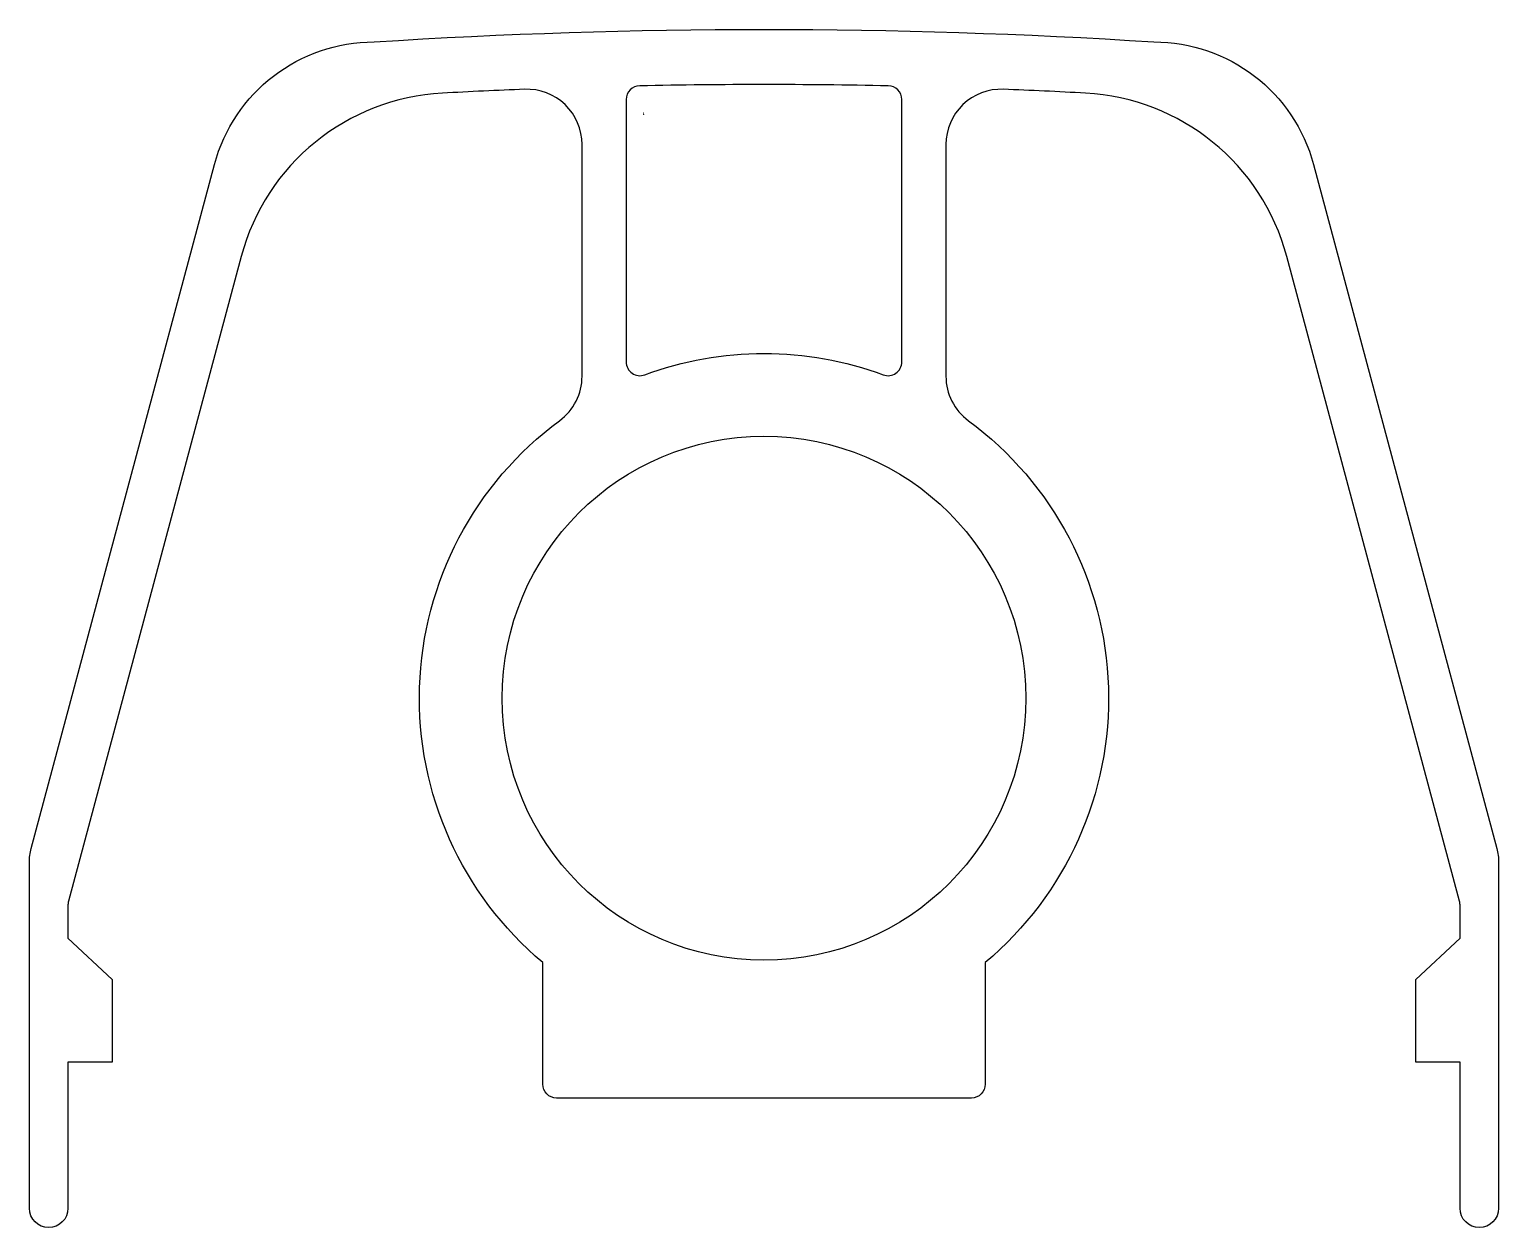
# Model space of a CAD drawing. Extents: x 131.5 to 184.8, y 193.7 to 237.2.
import ezdxf

# ---------------------------------------------------------------- set-up
doc = ezdxf.new("R2010")
doc.units = 0
doc.header["$LTSCALE"] = 15
doc.layers.get('0').update_dxf_attribs({"linetype": 'CONTINUOUS'})
doc.layers.add('AM_4', color=3, linetype='CONTINUOUS')

msp = doc.modelspace()

# ---------------------------------------------------------------- linework, layer by layer
at = {"color": 0, "linetype": 'BYBLOCK'}
for points in [[(131.586, 207.483), (138.231, 232.282, -0.339454), (144.026, 236.729, -0.032173), (172.31, 236.729, -0.339454), (178.105, 232.282), (184.75, 207.483, -0.065543), (184.818, 206.965), (184.818, 194.429, -1), (183.418, 194.429), (183.418, 199.729), (181.818, 199.729), (181.818, 202.729), (183.418, 204.229), (183.418, 205.433, 0.065543), (183.401, 205.562), (177.133, 228.953, 0.324594), (169.834, 234.871, 0.003429), (166.848, 235.011, 0.425927), (164.768, 233.012), (164.768, 224.603, 0.238337), (165.582, 222.993, -0.486044), (166.192, 203.344), (166.192, 198.929, -0.414214), (165.692, 198.429), (150.644, 198.429, -0.414214), (150.144, 198.929), (150.144, 203.344, -0.486044), (150.754, 222.993, 0.238337), (151.568, 224.603), (151.568, 233.012, 0.425927), (149.488, 235.011, 0.003429), (146.502, 234.871, 0.324594), (139.203, 228.953), (132.935, 205.562, 0.065543), (132.918, 205.433), (132.918, 204.229), (134.518, 202.729), (134.518, 199.729), (132.918, 199.729), (132.918, 194.429, -1), (131.518, 194.429), (131.518, 206.965, -0.065543)], [(153.168, 225.125, 0.521967), (153.841, 224.656, -0.178598), (162.495, 224.656, 0.521967), (163.168, 225.125), (163.168, 234.637, 0.408166), (162.678, 235.137, 0.010327), (153.658, 235.137, 0.408166), (153.168, 234.637)]]:
    msp.add_lwpolyline(points, format="xyb", close=True, dxfattribs=at)
msp.add_circle((158.168, 212.929), 9.5, dxfattribs=at)
at = {"layer": 'AM_4'}
msp.add_solid([(153.779, 234.074), (153.825, 234.074), (153.802, 234.211)], dxfattribs=at)

doc.saveas('drawing.dxf')
